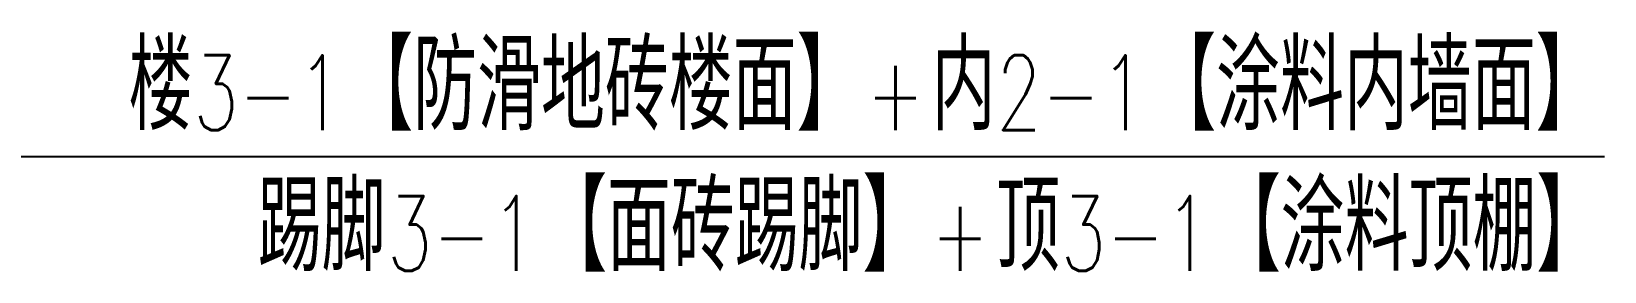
# Model space of a CAD drawing. Extents: x -954573 to 446329, y 489853 to 1226784.
# Drawn here: x -56896 to -25650, y 735372 to 740146 of the extents above; entities that cross this region are included whole.
import ezdxf

# ---------------------------------------------------------------- set-up
doc = ezdxf.new("R2010")
doc.units = 0
doc.header["$LTSCALE"] = 10
doc.header["$MEASUREMENT"] = 0
doc.layers.add('建-引出', color=3, linetype='Continuous')
doc.styles.add('A-STANDARD', font='SIMPLEX', dxfattribs={"bigfont": 'GBCBIG'})

msp = doc.modelspace()

# ---------------------------------------------------------------- linework, layer by layer
at = {"layer": '建-引出'}
msp.add_line((-60730, 737660), (-25650, 737660), dxfattribs=at)

# ---------------------------------------------------------------- texts
at = {"layer": '建-引出', "color": 7, "style": 'A-STANDARD'}
for s, height, p in [('楼', 1763, (-54966.7, 738185)), ('【防滑地砖楼面】', 1762.96, (-50583.3, 738185)), ('内', 1763, (-39016.7, 738185)), ('【涂料内墙面】', 1762.96, (-34633.3, 738185)), ('踢脚', 1762.96, (-52400, 735385)), ('【面砖踢脚】', 1762.96, (-46733.3, 735385)), ('顶', 1763, (-37733.3, 735385)), ('【涂料顶棚】', 1762.96, (-33350, 735385))]:
    msp.add_text(s, height=height, dxfattribs=at).set_placement(p)
at = {"layer": '建-引出', "color": 7, "style": 'A-STANDARD', "width": 0.705882}
for s, p in [('3-1', (-53683.3, 738185)), ('2-1', (-37733.3, 738185)), ('+', (-40316.7, 738185)), ('3-1', (-49833.3, 735385)), ('3-1', (-36450, 735385)), ('+', (-39033.3, 735385))]:
    msp.add_text(s, height=1487.5, dxfattribs=at).set_placement(p)

doc.saveas('drawing.dxf')
